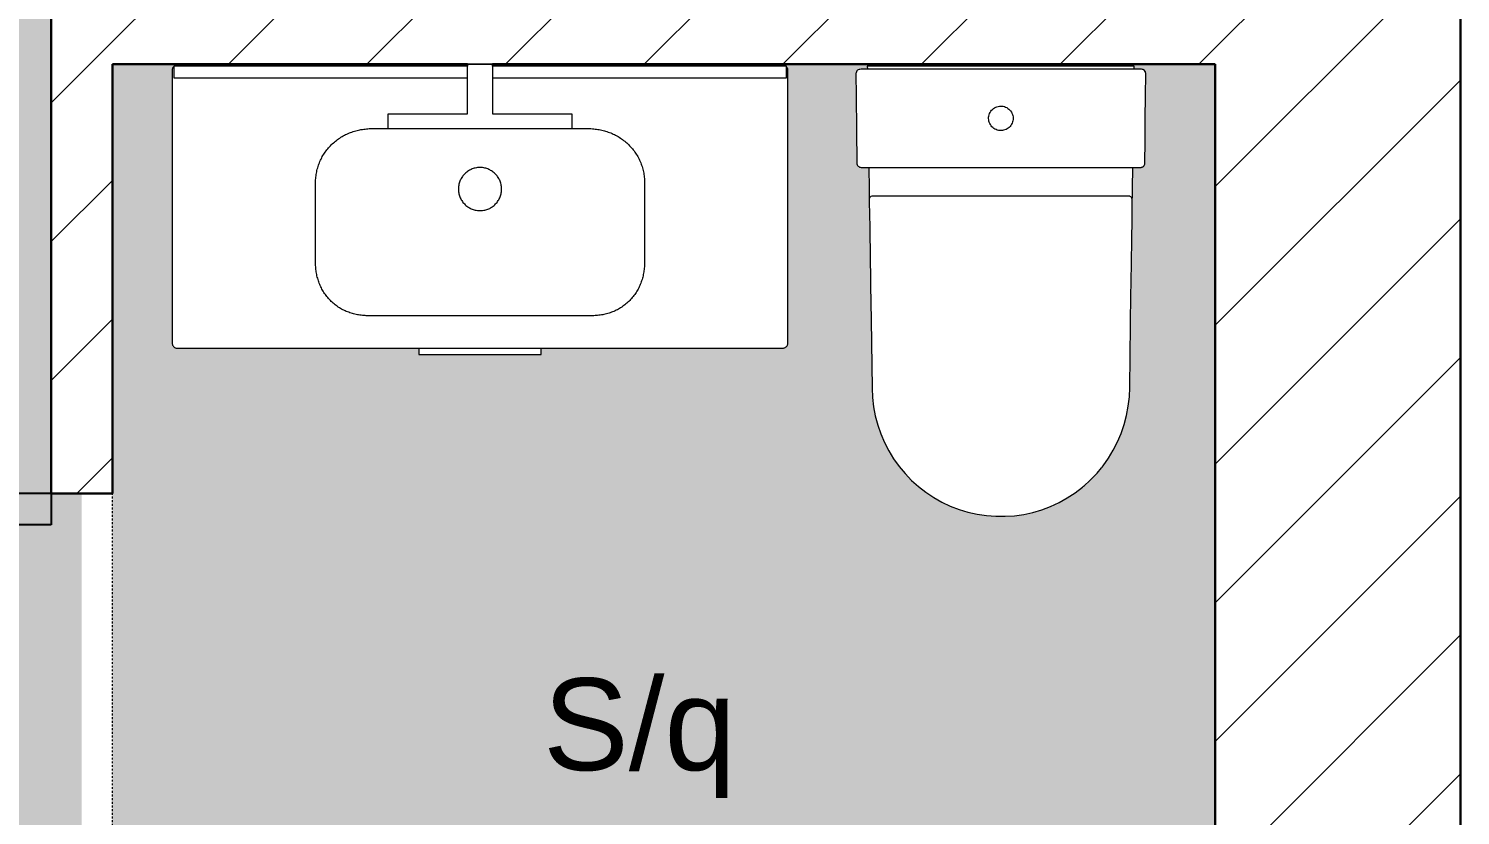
# Model space of a CAD drawing. Header units: millimetres. Extents: x 1680 to 166026, y 35966 to 91121.
# Drawn here: x 101832 to 104169, y 58314 to 59597 of the extents above; entities that cross this region are included whole.
import ezdxf

# ---------------------------------------------------------------- set-up
doc = ezdxf.new("R2010")
doc.units = ezdxf.units.MM
for name, pattern in [('Aligning Line', [6, 3, -3]), ('Dash', [6, 3, -3]), ('IMPORT-ACAD_ISO03W100', [762, 304.8, -457.2])]:
    doc.linetypes.add(name, pattern=pattern)
for name, color, linetype, lineweight in [('A-AREA', 32, 'Continuous', 18), ('A-AREA-IDEN', 7, 'Continuous', 9), ('A-AREA-PATT', 32, 'Continuous', 18), ('A-DETL-GENF', 252, 'Continuous', 18), ('A-DOOR', 31, 'Continuous', 18), ('A-GENM', 13, 'Continuous', 18), ('A-WALL', 255, 'Continuous', 18), ('A-WALL-PATT', 111, 'Continuous', 50), ('P-SANR-FIXT', 252, 'Continuous', 18)]:
    doc.layers.add(name, color=color, linetype=linetype, lineweight=lineweight)
doc.styles.add('Arial', font='arial.ttf', dxfattribs={"height": 150})
pattern_1 = [(45, (69924.02, 59888.87), (-113.1371, 113.1371), [])]

# ---------------------------------------------------------------- blocks, each defined once
blk = doc.blocks.new('M_Single-Flush - 800 x 2100-239712-mebel yerləşmə planı')
at = {"layer": 'A-DOOR', "lineweight": 25}
for p, q in [((349, 50), (349, 850.1)), ((400, 850.1), (349, 850.1)), ((400, 50), (400, 850.1)), ((400, 50), (349, 50))]:
    blk.add_line(p, q, dxfattribs=at)
at = {"layer": 'A-DOOR'}
blk.add_arc((400, 50), 801.7, 93.6474, 180, dxfattribs=at)
blk = doc.blocks.new('Sanitary_Toilets_DURAVIT-AG_Starck-3-Floorstanding-toilet-for-combin - Default-251284-mebel yerləşmə planı')
at = {"layer": 'A-DETL-GENF'}
for p, q in [((-236.2, 356.4), (-236.4, 354.9)), ((-236.2, 356.4), (-236.4, 354.9)), ((-236.4, 354.9), (-236, 318.3)), ((-236.4, 354.9), (-236, 318.3)), ((-235.7, 357.9), (-236.2, 356.4)), ((-235.7, 357.9), (-236.2, 356.4)), ((-234.9, 359.2), (-235.7, 357.9)), ((-234.9, 359.2), (-235.7, 357.9)), ((-233.8, 360.3), (-234.9, 359.2)), ((-233.8, 360.3), (-234.9, 359.2)), ((-232.6, 361.1), (-233.8, 360.3)), ((-232.6, 361.1), (-233.8, 360.3)), ((-231.4, 361.6), (-232.6, 361.1)), ((-231.4, 361.6), (-232.6, 361.1)), ((-230.2, 361.8), (-231.4, 361.6)), ((-230.2, 361.8), (-231.4, 361.6)), ((-228.1, 361.9), (-230.2, 361.8)), ((-228.1, 361.9), (-230.2, 361.8)), ((-217.8, 361.9), (-228.1, 361.9)), ((227.6, 361.9), (-228.1, 361.9)), ((217.9, 366.9), (-217.9, 366.9)), ((-217.9, 366.9), (-217.8, 361.9)), ((217.8, 361.9), (217.9, 366.9)), ((227.6, 361.9), (217.8, 361.9)), ((228.6, 361.9), (227.6, 361.9)), ((228.6, 361.9), (227.6, 361.9)), ((229.6, 361.9), (228.6, 361.9)), ((229.6, 361.9), (228.6, 361.9)), ((231.4, 361.6), (229.6, 361.9)), ((231.4, 361.6), (229.6, 361.9)), ((232.2, 361.3), (231.4, 361.6)), ((232.2, 361.3), (231.4, 361.6)), ((233.1, 360.9), (232.2, 361.3)), ((233.1, 360.9), (232.2, 361.3)), ((234.5, 359.8), (233.1, 360.9)), ((234.5, 359.8), (233.1, 360.9)), ((235.6, 358.3), (234.5, 359.8)), ((235.6, 358.3), (234.5, 359.8)), ((236, 357.6), (235.6, 358.3)), ((236, 357.6), (235.6, 358.3)), ((236.3, 356.6), (236, 357.6)), ((236.3, 356.6), (236, 357.6)), ((236.2, 318.3), (236.5, 354.8)), ((236.2, 318.3), (236.5, 354.8)), ((236.5, 354.8), (236.3, 356.6)), ((236.5, 354.8), (236.3, 356.6)), ((-236, 318.3), (-235.9, 300.1)), ((-236, 318.3), (-235.9, 300.1)), ((235.8, 281.8), (236.2, 318.3)), ((235.8, 281.8), (236.2, 318.3)), ((-235.9, 300.1), (-235.7, 281.8)), ((-235.9, 300.1), (-235.7, 281.8)), ((-235.7, 281.8), (-235.5, 263.6)), ((-235.7, 281.8), (-235.5, 263.6)), ((-19.9, 283.6), (-19.6, 285.7)), ((-19.9, 281.6), (-19.9, 283.6)), ((-19.8, 279.5), (-19.9, 281.6)), ((-19.6, 285.7), (-19.1, 287.7)), ((-19.1, 287.7), (-18.3, 289.7)), ((-18.3, 289.7), (-17.4, 291.6)), ((-17.4, 291.6), (-16.3, 293.4)), ((-16.3, 293.4), (-15, 295)), ((-15, 295), (-13.6, 296.5)), ((-13.6, 296.5), (-12, 297.9)), ((-12, 297.9), (-10.2, 299)), ((-10.2, 299), (-8.4, 300)), ((-8.4, 300), (-6.4, 300.8)), ((-6.4, 300.8), (-4.4, 301.4)), ((-4.4, 301.4), (-2.4, 301.7)), ((-2.4, 301.7), (-0.3, 301.9)), ((-0.3, 301.9), (1.8, 301.8)), ((1.8, 301.8), (3.9, 301.5)), ((3.9, 301.5), (5.9, 301)), ((5.9, 301), (7.9, 300.3)), ((7.9, 300.3), (9.8, 299.4)), ((9.8, 299.4), (11.6, 298.2)), ((11.6, 298.2), (13.2, 296.9)), ((13.2, 296.9), (14.7, 295.5)), ((14.7, 295.5), (16, 293.9)), ((16, 293.9), (17.2, 292.1)), ((17.2, 292.1), (18.2, 290.3)), ((18.2, 290.3), (19, 288.4)), ((19, 288.4), (19.5, 286.3)), ((19.5, 286.3), (19.9, 284.3)), ((19.9, 284.3), (20.1, 282.2)), ((20.1, 282.2), (20, 280.1)), ((235.4, 245.3), (235.8, 281.8)), ((235.4, 245.3), (235.8, 281.8)), ((-235.5, 263.6), (-235.3, 245.4)), ((-235.5, 263.6), (-235.3, 245.4)), ((-19.4, 277.4), (-19.8, 279.5)), ((-18.9, 275.4), (-19.4, 277.4)), ((-18.1, 273.4), (-18.9, 275.4)), ((-17.1, 271.6), (-18.1, 273.4)), ((-15.9, 269.9), (-17.1, 271.6)), ((-14.6, 268.3), (-15.9, 269.9)), ((-13.1, 266.8), (-14.6, 268.3)), ((-11.4, 265.5), (-13.1, 266.8)), ((-9.7, 264.4), (-11.4, 265.5)), ((-7.8, 263.5), (-9.7, 264.4)), ((-5.8, 262.8), (-7.8, 263.5)), ((-3.8, 262.2), (-5.8, 262.8)), ((-1.7, 262), (-3.8, 262.2)), ((0.4, 261.9), (-1.7, 262)), ((2.5, 262), (0.4, 261.9)), ((4.5, 262.4), (2.5, 262)), ((6.5, 263), (4.5, 262.4)), ((8.5, 263.7), (6.5, 263)), ((10.3, 264.7), (8.5, 263.7)), ((12.1, 265.9), (10.3, 264.7)), ((13.7, 267.2), (12.1, 265.9)), ((15.1, 268.7), (13.7, 267.2)), ((16.4, 270.4), (15.1, 268.7)), ((17.5, 272.2), (16.4, 270.4)), ((18.5, 274), (17.5, 272.2)), ((19.2, 276), (18.5, 274)), ((19.7, 278), (19.2, 276)), ((20, 280.1), (19.7, 278)), ((-235.3, 245.4), (-235.2, 227.1)), ((-235.3, 245.4), (-235.2, 227.1)), ((235.1, 208.7), (235.4, 245.3)), ((235.1, 208.7), (235.4, 245.3)), ((-235.2, 227.1), (-235, 208.9)), ((-235.2, 227.1), (-235, 208.9)), ((-235, 208.9), (-234.9, 207.5)), ((-235, 208.9), (-234.9, 207.5)), ((-234.9, 207.5), (-234.4, 206.2)), ((-234.9, 207.5), (-234.4, 206.2)), ((-234.4, 206.2), (-233.8, 205)), ((-234.4, 206.2), (-233.8, 205)), ((-233.8, 205), (-232.9, 203.9)), ((-233.8, 205), (-232.9, 203.9)), ((-232.9, 203.9), (-231.9, 203.1)), ((-232.9, 203.9), (-231.9, 203.1)), ((-231.9, 203.1), (-230.7, 202.5)), ((-231.9, 203.1), (-230.7, 202.5)), ((-230.7, 202.5), (-229.4, 202.1)), ((-230.7, 202.5), (-229.4, 202.1)), ((-229.4, 202.1), (-228, 201.9)), ((-229.4, 202.1), (-228, 201.9)), ((-228, 201.9), (-215.4, 201.9)), ((-228, 201.9), (-210.1, 201.9)), ((-215.4, 201.9), (-215.3, 194)), ((-215.3, 194), (-215.2, 191.9)), ((-215.2, 191.9), (-215, 176.8)), ((-210.1, 201.9), (-207.4, 201.9)), ((-207.4, 201.9), (-198.6, 201.9)), ((-198.6, 201.9), (-171.1, 201.9)), ((-171.1, 201.9), (-85.6, 201.9)), ((-85.6, 201.9), (-69.1, 201.9)), ((-69.1, 201.9), (-13.6, 201.9)), ((-13.6, 201.9), (0, 201.9)), ((0, 201.9), (76.5, 201.9)), ((76.5, 201.9), (85.6, 201.8)), ((85.6, 201.8), (114.2, 201.8)), ((114.2, 201.8), (137.3, 201.8)), ((137.3, 201.8), (225.9, 201.8)), ((215.2, 186.3), (215.3, 193.1)), ((215.3, 198.2), (215.4, 201.8)), ((215.3, 196.6), (215.3, 198.2)), ((215.3, 194), (215.3, 196.6)), ((215.3, 193.1), (215.3, 194)), ((215.4, 201.8), (225.9, 201.8)), ((225.9, 201.8), (227.1, 201.8)), ((225.9, 201.8), (227.1, 201.8)), ((227.1, 201.8), (228.1, 201.8)), ((227.1, 201.8), (228.1, 201.8)), ((228.1, 201.8), (228.9, 201.9)), ((228.1, 201.8), (228.9, 201.9)), ((228.9, 201.9), (229.7, 202)), ((228.9, 201.9), (229.7, 202)), ((229.7, 202), (230.5, 202.3)), ((229.7, 202), (230.5, 202.3)), ((230.5, 202.3), (231.3, 202.6)), ((230.5, 202.3), (231.3, 202.6)), ((231.3, 202.6), (232, 203)), ((231.3, 202.6), (232, 203)), ((232, 203), (232.7, 203.5)), ((232, 203), (232.7, 203.5)), ((232.7, 203.5), (233.3, 204.1)), ((232.7, 203.5), (233.3, 204.1)), ((233.3, 204.1), (233.8, 204.8)), ((233.3, 204.1), (233.8, 204.8)), ((233.8, 204.8), (234.2, 205.5)), ((233.8, 204.8), (234.2, 205.5)), ((234.2, 205.5), (234.6, 206.3)), ((234.2, 205.5), (234.6, 206.3)), ((234.6, 206.3), (234.8, 207.1)), ((234.6, 206.3), (234.8, 207.1)), ((234.8, 207.1), (235, 207.9)), ((234.8, 207.1), (235, 207.9)), ((235, 207.9), (235.1, 208.7)), ((235, 207.9), (235.1, 208.7)), ((-215, 176.8), (-214.8, 151)), ((214.2, 120.7), (215.1, 182.6)), ((215.1, 182.6), (215.2, 186.3)), ((-214.8, 151), (-214.9, 150)), ((-214.8, 151), (-214.9, 150)), ((-214.9, 150), (-214.9, 148.9)), ((-214.9, 150), (-214.9, 148.9)), ((-214.9, 148.9), (-214.8, 141.8)), ((-214.9, 148.9), (-214.8, 141.8)), ((-214.6, 151.8), (-214.8, 151)), ((-214.8, 141.8), (-214.7, 139.9)), ((-214.8, 141.8), (-214.7, 139.9)), ((-214, 152.9), (-214.6, 151.8)), ((-213.4, 153.5), (-214, 152.9)), ((-212.2, 154.5), (-213.4, 153.5)), ((-210.7, 154.9), (-212.2, 154.5)), ((-140, 155), (-210.7, 154.9)), ((-105.1, 155), (-140, 155)), ((-0.3, 154.9), (-105.1, 155)), ((105.1, 154.9), (-0.3, 154.9)), ((139.4, 154.9), (105.1, 154.9)), ((209.3, 154.8), (139.4, 154.9)), ((210.4, 154.7), (209.3, 154.8)), ((211.2, 154.5), (210.4, 154.7)), ((212.3, 153.9), (211.2, 154.5)), ((213.4, 152.8), (212.3, 153.9)), ((214.1, 151.5), (213.4, 152.8)), ((214.6, 150.2), (214.1, 151.5)), ((214.2, 120.7), (214.6, 150.2)), ((-214.7, 139.9), (-214.6, 131.1)), ((-214.7, 139.9), (-214.6, 131.1)), ((-214.6, 131.1), (-214, 98.2)), ((-214.6, 131.1), (-214, 98.2)), ((213.6, 79.9), (214.2, 120.7)), ((213.6, 79.9), (214.2, 120.7)), ((-214, 98.2), (-212.6, 16.6)), ((-214, 98.2), (-212.6, 16.6)), ((213.1, 50.8), (213.6, 79.9)), ((213.1, 50.8), (213.6, 79.9)), ((212.6, 11.6), (213.1, 50.8)), ((212.6, 11.6), (213.1, 50.8)), ((-212.6, 16.6), (-212.5, 9.3)), ((-212.6, 16.6), (-212.5, 9.3)), ((-212.5, 9.3), (-211.7, -46.5)), ((-212.5, 9.3), (-211.7, -46.5)), ((212.4, -3.7), (212.6, 11.6)), ((212.4, -3.7), (212.6, 11.6)), ((211.7, -54.9), (212.4, -3.7)), ((211.7, -54.9), (212.4, -3.7)), ((-211.7, -46.5), (-210, -158.1)), ((-211.7, -46.5), (-210, -158.1)), ((210.4, -157.2), (211.7, -54.9)), ((210.4, -157.2), (211.7, -54.9)), ((-210, -158.1), (-209.4, -173.4)), ((-210, -158.1), (-209.4, -173.4)), ((209.8, -172.5), (210.4, -157.2)), ((209.8, -172.5), (210.4, -157.2)), ((-209.4, -173.4), (-207.7, -188.6)), ((-209.4, -173.4), (-207.7, -188.6)), ((208.1, -187.7), (209.8, -172.5)), ((208.1, -187.7), (209.8, -172.5)), ((-207.7, -188.6), (-204.9, -203.6)), ((-207.7, -188.6), (-204.9, -203.6)), ((-204.9, -203.6), (-201, -218.3)), ((-204.9, -203.6), (-201, -218.3)), ((201.5, -217.5), (205.4, -202.7)), ((201.5, -217.5), (205.4, -202.7)), ((205.4, -202.7), (208.1, -187.7)), ((205.4, -202.7), (208.1, -187.7)), ((-201, -218.3), (-196, -232.8)), ((-201, -218.3), (-196, -232.8)), ((-196, -232.8), (-190, -246.8)), ((-196, -232.8), (-190, -246.8)), ((190.6, -246), (196.6, -231.9)), ((190.6, -246), (196.6, -231.9)), ((196.6, -231.9), (201.5, -217.5)), ((196.6, -231.9), (201.5, -217.5)), ((-190, -246.8), (-183, -260.4)), ((-190, -246.8), (-183, -260.4)), ((183.6, -259.6), (190.6, -246)), ((183.6, -259.6), (190.6, -246)), ((-183, -260.4), (-175, -273.4)), ((-183, -260.4), (-175, -273.4)), ((-175, -273.4), (-166.1, -285.8)), ((-175, -273.4), (-166.1, -285.8)), ((166.8, -285), (175.7, -272.6)), ((166.8, -285), (175.7, -272.6)), ((175.7, -272.6), (183.6, -259.6)), ((175.7, -272.6), (183.6, -259.6)), ((-166.1, -285.8), (-156.3, -297.6)), ((-166.1, -285.8), (-156.3, -297.6)), ((-156.3, -297.6), (-145.7, -308.6)), ((-156.3, -297.6), (-145.7, -308.6)), ((146.5, -307.8), (151.1, -303)), ((146.5, -307.8), (151.1, -303)), ((151.1, -303), (155.4, -298.6)), ((151.1, -303), (155.4, -298.6)), ((155.4, -298.6), (156, -297.9)), ((155.4, -298.6), (156, -297.9)), ((156, -297.9), (157.1, -296.8)), ((156, -297.9), (157.1, -296.8)), ((157.1, -296.8), (164.3, -288.1)), ((157.1, -296.8), (164.3, -288.1)), ((164.3, -288.1), (165.3, -286.9)), ((164.3, -288.1), (165.3, -286.9)), ((165.3, -286.9), (166.8, -285)), ((165.3, -286.9), (166.8, -285)), ((-145.7, -308.6), (-134.4, -318.7)), ((-145.7, -308.6), (-134.4, -318.7)), ((-134.4, -318.7), (-122.3, -328.1)), ((-134.4, -318.7), (-122.3, -328.1)), ((121.2, -328.9), (133.3, -319.6)), ((121.2, -328.9), (133.3, -319.6)), ((133.3, -319.6), (134.9, -318.2)), ((133.3, -319.6), (134.9, -318.2)), ((134.9, -318.2), (136.5, -316.8)), ((134.9, -318.2), (136.5, -316.8)), ((136.5, -316.8), (144.7, -309.5)), ((136.5, -316.8), (144.7, -309.5)), ((144.7, -309.5), (145.8, -308.4)), ((144.7, -309.5), (145.8, -308.4)), ((145.8, -308.4), (146.5, -307.8)), ((145.8, -308.4), (146.5, -307.8)), ((-122.3, -328.1), (-109.5, -336.5)), ((-122.3, -328.1), (-109.5, -336.5)), ((-109.5, -336.5), (-96.2, -344)), ((-109.5, -336.5), (-96.2, -344)), ((-96.2, -344), (-82.4, -350.5)), ((-96.2, -344), (-82.4, -350.5)), ((-82.4, -350.5), (-68.2, -356)), ((-82.4, -350.5), (-68.2, -356)), ((81.2, -351), (95, -344.6)), ((81.2, -351), (95, -344.6)), ((95, -344.6), (108.4, -337.2)), ((95, -344.6), (108.4, -337.2)), ((108.4, -337.2), (121.2, -328.9)), ((108.4, -337.2), (121.2, -328.9)), ((-68.2, -356), (-53.6, -360.4)), ((-68.2, -356), (-53.6, -360.4)), ((-53.6, -360.4), (-38.7, -363.8)), ((-53.6, -360.4), (-38.7, -363.8)), ((-38.7, -363.8), (-23.5, -366)), ((-38.7, -363.8), (-23.5, -366)), ((-23.5, -366), (-8.3, -367.2)), ((-23.5, -366), (-8.3, -367.2)), ((-8.3, -367.2), (6.9, -367.2)), ((-8.3, -367.2), (6.9, -367.2)), ((6.9, -367.2), (22.2, -366.2)), ((6.9, -367.2), (22.2, -366.2)), ((22.2, -366.2), (37.3, -364)), ((22.2, -366.2), (37.3, -364)), ((37.3, -364), (52.2, -360.8)), ((37.3, -364), (52.2, -360.8)), ((52.2, -360.8), (66.9, -356.4)), ((52.2, -360.8), (66.9, -356.4)), ((66.9, -356.4), (81.2, -351)), ((66.9, -356.4), (81.2, -351))]:
    blk.add_line(p, q, dxfattribs=at)
blk = doc.blocks.new('Sanitary_Compound-Units_Roca_VICTORIA-BASIC-Pack-1005-base-unit-with-two-drawers-basin-mirror-and-LED-wall-light - 806 - Gloss white-255379-mebel yerləşmə planı')
at = {"layer": 'A-DETL-GENF'}
for p, q in [((-502.4, -7.7), (-502.5, -8.6)), ((-502.5, -8.6), (-502.5, -9.7)), ((-502.5, -9.7), (-502.5, -452.9)), ((-502.1, -6.8), (-502.4, -7.7)), ((-501.8, -6), (-502.1, -6.8)), ((-501.4, -5.2), (-501.8, -6)), ((-500.8, -4.6), (-501.4, -5.2)), ((-500, -4), (-500.8, -4.6)), ((-500, -2.9), (-500, -12.4)), ((-20.5, -2.9), (-500, -2.9)), ((-500, -2.9), (-500, -4)), ((-500, -12.4), (-500, -21.9)), ((-500, -21.9), (-160.2, -21.9)), ((-160.2, -21.9), (-20.5, -21.9)), ((-20.5, 0), (20.2, 0)), ((-20.5, -80.9), (-20.5, 0)), ((20.2, 0), (-20.5, 0)), ((-20.5, 0), (-20.5, -2.9)), ((20.2, 0), (20.2, -80.9)), ((20.2, -2.9), (20.2, 0)), ((500.1, -2.9), (20.2, -2.9)), ((20.2, -21.9), (160.2, -21.9)), ((160.2, -21.9), (500.1, -21.9)), ((500.1, -12.4), (500.1, -2.9)), ((500.1, -4.1), (500.1, -2.9)), ((501, -4.8), (500.1, -4.1)), ((500.1, -21.9), (500.1, -12.4)), ((501.5, -5.5), (501, -4.8)), ((501.9, -6.2), (501.5, -5.5)), ((502.2, -7.1), (501.9, -6.2)), ((502.4, -7.9), (502.2, -7.1)), ((502.5, -8.8), (502.4, -7.9)), ((502.5, -9.7), (502.5, -8.8)), ((502.5, -453.4), (502.5, -9.7)), ((-150, -80.9), (-20.5, -80.9)), ((-150, -104.8), (-150, -80.9)), ((20.2, -80.9), (149.7, -80.9)), ((149.7, -80.9), (149.7, -104.8)), ((-225.2, -117.9), (-223.3, -116.8)), ((-223.3, -116.8), (-221.3, -115.7)), ((-221.3, -115.7), (-219.4, -114.7)), ((-219.4, -114.7), (-217.4, -113.8)), ((-217.4, -113.8), (-215.4, -112.9)), ((-215.4, -112.9), (-213.3, -112)), ((-213.3, -112), (-211.3, -111.2)), ((-211.3, -111.2), (-209.2, -110.4)), ((-209.2, -110.4), (-207.1, -109.7)), ((-207.1, -109.7), (-205, -109)), ((-205, -109), (-202.9, -108.4)), ((-202.9, -108.4), (-200.7, -107.9)), ((-200.7, -107.9), (-198.6, -107.3)), ((-198.6, -107.3), (-196.4, -106.9)), ((-196.4, -106.9), (-194.3, -106.4)), ((-194.3, -106.4), (-192.1, -106.1)), ((-192.1, -106.1), (-189.9, -105.7)), ((-189.9, -105.7), (-187.7, -105.5)), ((-187.7, -105.5), (-185.5, -105.2)), ((-185.5, -105.2), (-183.3, -105)), ((-183.3, -105), (-181.1, -104.9)), ((-181.1, -104.9), (-178.9, -104.8)), ((-178.9, -104.8), (-176.7, -104.8)), ((-176.7, -104.8), (176.7, -104.8)), ((176.7, -104.8), (178.9, -104.8)), ((178.9, -104.8), (181.1, -104.9)), ((181.1, -104.9), (183.3, -105)), ((183.3, -105), (185.5, -105.2)), ((185.5, -105.2), (187.7, -105.5)), ((187.7, -105.5), (189.9, -105.7)), ((189.9, -105.7), (192.1, -106.1)), ((192.1, -106.1), (194.3, -106.4)), ((194.3, -106.4), (196.5, -106.9)), ((196.5, -106.9), (198.6, -107.3)), ((198.6, -107.3), (200.8, -107.9)), ((200.8, -107.9), (202.9, -108.4)), ((202.9, -108.4), (205, -109)), ((205, -109), (207.1, -109.7)), ((207.1, -109.7), (209.2, -110.4)), ((209.2, -110.4), (211.3, -111.2)), ((211.3, -111.2), (213.3, -112)), ((213.3, -112), (215.4, -112.9)), ((215.4, -112.9), (217.4, -113.8)), ((217.4, -113.8), (219.4, -114.7)), ((219.4, -114.7), (221.3, -115.7)), ((221.3, -115.7), (223.3, -116.8)), ((223.3, -116.8), (225.2, -117.9)), ((-251.4, -141.3), (-250, -139.6)), ((-250, -139.6), (-248.6, -137.9)), ((-248.6, -137.9), (-247.2, -136.2)), ((-247.2, -136.2), (-245.7, -134.5)), ((-245.7, -134.5), (-244.2, -132.9)), ((-244.2, -132.9), (-242.7, -131.3)), ((-242.7, -131.3), (-241.1, -129.8)), ((-241.1, -129.8), (-239.4, -128.3)), ((-239.4, -128.3), (-237.8, -126.9)), ((-237.8, -126.9), (-236.1, -125.4)), ((-236.1, -125.4), (-234.3, -124.1)), ((-234.3, -124.1), (-232.6, -122.7)), ((-232.6, -122.7), (-230.8, -121.5)), ((-230.8, -121.5), (-228.9, -120.2)), ((-228.9, -120.2), (-227.1, -119)), ((-227.1, -119), (-225.2, -117.9)), ((225.2, -117.9), (227.1, -119)), ((227.1, -119), (229, -120.2)), ((229, -120.2), (230.8, -121.5)), ((230.8, -121.5), (232.6, -122.7)), ((232.6, -122.7), (234.4, -124.1)), ((234.4, -124.1), (236.1, -125.4)), ((236.1, -125.4), (237.8, -126.9)), ((237.8, -126.9), (239.5, -128.3)), ((239.5, -128.3), (241.1, -129.8)), ((241.1, -129.8), (242.7, -131.3)), ((242.7, -131.3), (244.2, -132.9)), ((244.2, -132.9), (245.7, -134.5)), ((245.7, -134.5), (247.2, -136.2)), ((247.2, -136.2), (248.7, -137.9)), ((248.7, -137.9), (250, -139.6)), ((250, -139.6), (251.4, -141.3)), ((-263.7, -164.7), (-262.9, -162.6)), ((-262.9, -162.6), (-262.2, -160.5)), ((-262.2, -160.5), (-261.3, -158.5)), ((-261.3, -158.5), (-260.4, -156.5)), ((-260.4, -156.5), (-259.4, -154.5)), ((-259.4, -154.5), (-258.4, -152.5)), ((-258.4, -152.5), (-257.4, -150.6)), ((-257.4, -150.6), (-256.3, -148.7)), ((-256.3, -148.7), (-255.1, -146.8)), ((-255.1, -146.8), (-253.9, -144.9)), ((-253.9, -144.9), (-252.7, -143.1)), ((-252.7, -143.1), (-251.4, -141.3)), ((251.4, -141.3), (252.7, -143.1)), ((252.7, -143.1), (253.9, -144.9)), ((253.9, -144.9), (255.1, -146.8)), ((255.1, -146.8), (256.3, -148.7)), ((256.3, -148.7), (257.4, -150.6)), ((257.4, -150.6), (258.5, -152.5)), ((258.5, -152.5), (259.5, -154.5)), ((259.5, -154.5), (260.4, -156.5)), ((260.4, -156.5), (261.3, -158.5)), ((261.3, -158.5), (262.2, -160.5)), ((262.2, -160.5), (263, -162.6)), ((263, -162.6), (263.7, -164.7)), ((-268.3, -188.5), (-268.2, -186.2)), ((-268.2, -186.2), (-268, -184)), ((-268, -184), (-267.7, -181.8)), ((-267.7, -181.8), (-267.4, -179.7)), ((-267.4, -179.7), (-267, -177.5)), ((-267, -177.5), (-266.6, -175.3)), ((-266.6, -175.3), (-266.1, -173.2)), ((-266.1, -173.2), (-265.6, -171)), ((-265.6, -171), (-265, -168.9)), ((-265, -168.9), (-264.4, -166.8)), ((-264.4, -166.8), (-263.7, -164.7)), ((-30.6, -186.1), (-31.4, -187.6)), ((-29.7, -184.6), (-30.6, -186.1)), ((-28.8, -183.2), (-29.7, -184.6)), ((-27.8, -181.8), (-28.8, -183.2)), ((-26.7, -180.4), (-27.8, -181.8)), ((-25.5, -179.2), (-26.7, -180.4)), ((-24.3, -177.9), (-25.5, -179.2)), ((-23, -176.8), (-24.3, -177.9)), ((-21.7, -175.7), (-23, -176.8)), ((-20.3, -174.7), (-21.7, -175.7)), ((-18.8, -173.7), (-20.3, -174.7)), ((-17.4, -172.8), (-18.8, -173.7)), ((-15.8, -172), (-17.4, -172.8)), ((-14.3, -171.3), (-15.8, -172)), ((-12.7, -170.6), (-14.3, -171.3)), ((-11, -170.1), (-12.7, -170.6)), ((-9.4, -169.5), (-11, -170.1)), ((-7.7, -169.1), (-9.4, -169.5)), ((-6, -168.8), (-7.7, -169.1)), ((-4.3, -168.5), (-6, -168.8)), ((-2.6, -168.3), (-4.3, -168.5)), ((-0.9, -168.3), (-2.6, -168.3)), ((0.8, -168.3), (-0.9, -168.3)), ((2.6, -168.4), (0.8, -168.3)), ((4.3, -168.5), (2.6, -168.4)), ((6, -168.8), (4.3, -168.5)), ((7.7, -169.1), (6, -168.8)), ((9.4, -169.6), (7.7, -169.1)), ((11, -170.1), (9.4, -169.6)), ((12.6, -170.7), (11, -170.1)), ((14.2, -171.3), (12.6, -170.7)), ((15.8, -172.1), (14.2, -171.3)), ((17.3, -172.9), (15.8, -172.1)), ((18.8, -173.7), (17.3, -172.9)), ((20.2, -174.7), (18.8, -173.7)), ((21.6, -175.7), (20.2, -174.7)), ((23, -176.8), (21.6, -175.7)), ((24.3, -178), (23, -176.8)), ((25.5, -179.2), (24.3, -178)), ((26.6, -180.5), (25.5, -179.2)), ((27.7, -181.8), (26.6, -180.5)), ((28.7, -183.2), (27.7, -181.8)), ((29.7, -184.6), (28.7, -183.2)), ((30.6, -186.1), (29.7, -184.6)), ((31.4, -187.7), (30.6, -186.1)), ((263.7, -164.7), (264.4, -166.8)), ((264.4, -166.8), (265, -168.9)), ((265, -168.9), (265.6, -171)), ((265.6, -171), (266.2, -173.2)), ((266.2, -173.2), (266.6, -175.3)), ((266.6, -175.3), (267.1, -177.5)), ((267.1, -177.5), (267.4, -179.7)), ((267.4, -179.7), (267.7, -181.8)), ((267.7, -181.8), (268, -184)), ((268, -184), (268.2, -186.2)), ((268.2, -186.2), (268.4, -188.5)), ((-268.5, -192.9), (-268.4, -190.7)), ((-268.5, -324), (-268.5, -192.9)), ((-268.4, -190.7), (-268.3, -188.5)), ((-35.1, -200.8), (-35.2, -202.6)), ((-35.2, -202.6), (-35.2, -204.3)), ((-35.2, -204.3), (-35.2, -206)), ((-35.2, -206), (-35, -207.7)), ((-35, -199.1), (-35.1, -200.8)), ((-34.7, -197.4), (-35, -199.1)), ((-35, -207.7), (-34.7, -209.4)), ((-34.4, -195.7), (-34.7, -197.4)), ((-34.7, -209.4), (-34.4, -211.1)), ((-33.9, -194.1), (-34.4, -195.7)), ((-33.4, -192.4), (-33.9, -194.1)), ((-32.8, -190.8), (-33.4, -192.4)), ((-32.2, -189.2), (-32.8, -190.8)), ((-31.4, -187.6), (-32.2, -189.2)), ((32.1, -189.2), (31.4, -187.7)), ((32.8, -190.8), (32.1, -189.2)), ((33.4, -192.4), (32.8, -190.8)), ((33.9, -194.1), (33.4, -192.4)), ((34.3, -195.8), (33.9, -194.1)), ((34.6, -197.5), (34.3, -195.8)), ((34.3, -211.2), (34.6, -209.5)), ((34.9, -199.2), (34.6, -197.5)), ((34.6, -209.5), (34.9, -207.8)), ((35.1, -200.9), (34.9, -199.2)), ((34.9, -207.8), (35.1, -206.1)), ((35.2, -202.6), (35.1, -200.9)), ((35.1, -206.1), (35.2, -204.3)), ((35.2, -204.3), (35.2, -202.6)), ((268.4, -188.5), (268.5, -190.7)), ((268.5, -190.7), (268.5, -192.9)), ((268.5, -192.9), (268.5, -324)), ((-34.4, -211.1), (-33.9, -212.8)), ((-33.9, -212.8), (-33.4, -214.5)), ((-33.4, -214.5), (-32.9, -216.1)), ((-32.9, -216.1), (-32.2, -217.7)), ((-32.2, -217.7), (-31.5, -219.2)), ((-31.5, -219.2), (-30.6, -220.8)), ((-30.6, -220.8), (-29.8, -222.3)), ((-29.8, -222.3), (-28.8, -223.7)), ((-28.8, -223.7), (-27.8, -225.1)), ((-27.8, -225.1), (-26.7, -226.4)), ((-26.7, -226.4), (-25.5, -227.7)), ((-25.5, -227.7), (-24.3, -228.9)), ((-24.3, -228.9), (-23, -230.1)), ((-23, -230.1), (-21.7, -231.2)), ((-21.7, -231.2), (-20.3, -232.2)), ((-20.3, -232.2), (-18.9, -233.1)), ((-18.9, -233.1), (-17.4, -234)), ((17.3, -234), (18.8, -233.2)), ((18.8, -233.2), (20.2, -232.2)), ((20.2, -232.2), (21.6, -231.2)), ((21.6, -231.2), (22.9, -230.1)), ((22.9, -230.1), (24.2, -229)), ((24.2, -229), (25.4, -227.7)), ((25.4, -227.7), (26.6, -226.5)), ((26.6, -226.5), (27.7, -225.1)), ((27.7, -225.1), (28.7, -223.7)), ((28.7, -223.7), (29.7, -222.3)), ((29.7, -222.3), (30.6, -220.8)), ((30.6, -220.8), (31.4, -219.3)), ((31.4, -219.3), (32.1, -217.7)), ((32.1, -217.7), (32.8, -216.1)), ((32.8, -216.1), (33.4, -214.5)), ((33.4, -214.5), (33.9, -212.8)), ((33.9, -212.8), (34.3, -211.2)), ((-17.4, -234), (-15.9, -234.8)), ((-15.9, -234.8), (-14.3, -235.6)), ((-14.3, -235.6), (-12.7, -236.2)), ((-12.7, -236.2), (-11.1, -236.8)), ((-11.1, -236.8), (-9.4, -237.3)), ((-9.4, -237.3), (-7.8, -237.8)), ((-7.8, -237.8), (-6.1, -238.1)), ((-6.1, -238.1), (-4.4, -238.4)), ((-4.4, -238.4), (-2.6, -238.5)), ((-2.6, -238.5), (-0.9, -238.6)), ((-0.9, -238.6), (0.8, -238.6)), ((0.8, -238.6), (2.5, -238.5)), ((2.5, -238.5), (4.2, -238.4)), ((4.2, -238.4), (6, -238.1)), ((6, -238.1), (7.6, -237.8)), ((7.6, -237.8), (9.3, -237.3)), ((9.3, -237.3), (11, -236.8)), ((11, -236.8), (12.6, -236.3)), ((12.6, -236.3), (14.2, -235.6)), ((14.2, -235.6), (15.8, -234.9)), ((15.8, -234.9), (17.3, -234)), ((-268.5, -326.1), (-268.5, -324)), ((-268.4, -328.2), (-268.5, -326.1)), ((268.5, -326.1), (268.4, -328.2)), ((268.5, -324), (268.5, -326.1)), ((-268.2, -330.3), (-268.4, -328.2)), ((-268.1, -332.4), (-268.2, -330.3)), ((-267.8, -334.5), (-268.1, -332.4)), ((-267.6, -336.6), (-267.8, -334.5)), ((-267.3, -338.7), (-267.6, -336.6)), ((-266.9, -340.7), (-267.3, -338.7)), ((-266.5, -342.8), (-266.9, -340.7)), ((-266.1, -344.9), (-266.5, -342.8)), ((-265.6, -346.9), (-266.1, -344.9)), ((-265, -349), (-265.6, -346.9)), ((-264.4, -351), (-265, -349)), ((265.1, -349), (264.5, -351)), ((265.6, -346.9), (265.1, -349)), ((266.1, -344.9), (265.6, -346.9)), ((266.5, -342.8), (266.1, -344.9)), ((266.9, -340.7), (266.5, -342.8)), ((267.3, -338.7), (266.9, -340.7)), ((267.6, -336.6), (267.3, -338.7)), ((267.9, -334.5), (267.6, -336.6)), ((268.1, -332.4), (267.9, -334.5)), ((268.3, -330.3), (268.1, -332.4)), ((268.4, -328.2), (268.3, -330.3)), ((-263.8, -353), (-264.4, -351)), ((-263.1, -355), (-263.8, -353)), ((-262.4, -357), (-263.1, -355)), ((-261.6, -358.9), (-262.4, -357)), ((-260.8, -360.8), (-261.6, -358.9)), ((-259.9, -362.8), (-260.8, -360.8)), ((-258.9, -364.6), (-259.9, -362.8)), ((-258, -366.5), (-258.9, -364.6)), ((-256.9, -368.4), (-258, -366.5)), ((-255.9, -370.2), (-256.9, -368.4)), ((-254.7, -372), (-255.9, -370.2)), ((-253.6, -373.7), (-254.7, -372)), ((-252.4, -375.5), (-253.6, -373.7)), ((253.6, -373.7), (252.4, -375.5)), ((254.8, -372), (253.6, -373.7)), ((255.9, -370.2), (254.8, -372)), ((257, -368.4), (255.9, -370.2)), ((258, -366.5), (257, -368.4)), ((259, -364.6), (258, -366.5)), ((259.9, -362.8), (259, -364.6)), ((260.8, -360.8), (259.9, -362.8)), ((261.6, -358.9), (260.8, -360.8)), ((262.4, -357), (261.6, -358.9)), ((263.1, -355), (262.4, -357)), ((263.8, -353), (263.1, -355)), ((264.5, -351), (263.8, -353)), ((-251.1, -377.2), (-252.4, -375.5)), ((-249.8, -378.8), (-251.1, -377.2)), ((-248.5, -380.5), (-249.8, -378.8)), ((-247.1, -382.1), (-248.5, -380.5)), ((-245.7, -383.6), (-247.1, -382.1)), ((-244.3, -385.1), (-245.7, -383.6)), ((-242.8, -386.6), (-244.3, -385.1)), ((-241.2, -388.1), (-242.8, -386.6)), ((-239.7, -389.5), (-241.2, -388.1)), ((-238, -390.8), (-239.7, -389.5)), ((-236.4, -392.2), (-238, -390.8)), ((-234.7, -393.4), (-236.4, -392.2)), ((-233, -394.7), (-234.7, -393.4)), ((-231.3, -395.9), (-233, -394.7)), ((-229.5, -397), (-231.3, -395.9)), ((-227.7, -398.1), (-229.5, -397)), ((229.5, -397), (227.7, -398.1)), ((231.3, -395.9), (229.5, -397)), ((233, -394.7), (231.3, -395.9)), ((234.8, -393.4), (233, -394.7)), ((236.4, -392.2), (234.8, -393.4)), ((238.1, -390.8), (236.4, -392.2)), ((239.7, -389.5), (238.1, -390.8)), ((241.3, -388.1), (239.7, -389.5)), ((242.8, -386.6), (241.3, -388.1)), ((244.3, -385.1), (242.8, -386.6)), ((245.7, -383.6), (244.3, -385.1)), ((247.2, -382.1), (245.7, -383.6)), ((248.5, -380.5), (247.2, -382.1)), ((249.9, -378.8), (248.5, -380.5)), ((251.2, -377.2), (249.9, -378.8)), ((252.4, -375.5), (251.2, -377.2)), ((-225.9, -399.2), (-227.7, -398.1)), ((-224, -400.2), (-225.9, -399.2)), ((-222.2, -401.1), (-224, -400.2)), ((-220.3, -402.1), (-222.2, -401.1)), ((-218.3, -402.9), (-220.3, -402.1)), ((-216.4, -403.7), (-218.3, -402.9)), ((-214.4, -404.5), (-216.4, -403.7)), ((-212.4, -405.2), (-214.4, -404.5)), ((-210.4, -405.9), (-212.4, -405.2)), ((-208.4, -406.5), (-210.4, -405.9)), ((-206.4, -407), (-208.4, -406.5)), ((-204.3, -407.5), (-206.4, -407)), ((-202.3, -408), (-204.3, -407.5)), ((-200.2, -408.4), (-202.3, -408)), ((-198.1, -408.8), (-200.2, -408.4)), ((-196.1, -409.1), (-198.1, -408.8)), ((-194, -409.4), (-196.1, -409.1)), ((-191.9, -409.6), (-194, -409.4)), ((-189.8, -409.8), (-191.9, -409.6)), ((-187.7, -409.9), (-189.8, -409.8)), ((-185.6, -410), (-187.7, -409.9)), ((-183.4, -410.1), (-185.6, -410)), ((183.5, -410.1), (-183.4, -410.1)), ((185.6, -410), (183.5, -410.1)), ((187.7, -409.9), (185.6, -410)), ((189.8, -409.8), (187.7, -409.9)), ((191.9, -409.6), (189.8, -409.8)), ((194, -409.4), (191.9, -409.6)), ((196.1, -409.1), (194, -409.4)), ((198.2, -408.8), (196.1, -409.1)), ((200.3, -408.4), (198.2, -408.8)), ((202.3, -408), (200.3, -408.4)), ((204.4, -407.5), (202.3, -408)), ((206.4, -407), (204.4, -407.5)), ((208.5, -406.5), (206.4, -407)), ((210.5, -405.9), (208.5, -406.5)), ((212.5, -405.2), (210.5, -405.9)), ((214.5, -404.5), (212.5, -405.2)), ((216.4, -403.7), (214.5, -404.5)), ((218.4, -402.9), (216.4, -403.7)), ((220.3, -402.1), (218.4, -402.9)), ((222.2, -401.1), (220.3, -402.1)), ((224.1, -400.2), (222.2, -401.1)), ((225.9, -399.2), (224.1, -400.2)), ((227.7, -398.1), (225.9, -399.2)), ((-502.5, -452.9), (-502.5, -454)), ((-502.5, -454), (-502.4, -455)), ((-502.4, -455), (-502.3, -456)), ((-502.3, -456), (-502.1, -456.9)), ((-502.1, -456.9), (-501.9, -457.8)), ((-501.9, -457.8), (-501.5, -458.6)), ((-501.5, -458.6), (-501, -459.4)), ((-501, -459.4), (-500.4, -460.1)), ((-500.4, -460.1), (-499.8, -460.8)), ((-499.8, -460.8), (-499.2, -461.3)), ((-499.2, -461.3), (-498.5, -461.8)), ((-498.5, -461.8), (-497.7, -462.2)), ((-497.7, -462.2), (-496.9, -462.5)), ((-496.9, -462.5), (-496, -462.7)), ((-496, -462.7), (-495.2, -462.8)), ((-495.2, -462.8), (-494.2, -462.9)), ((-494.2, -462.9), (-493.2, -462.9)), ((-493.2, -462.9), (-100, -462.9)), ((-100, -462.9), (0, -462.9)), ((-100, -462.9), (-100, -473.5)), ((0, -462.9), (100, -462.9)), ((100, -473.5), (100, -462.9)), ((100, -462.9), (492.5, -462.9)), ((492.5, -462.9), (493.5, -462.9)), ((493.5, -462.9), (494.5, -462.9)), ((494.5, -462.9), (495.4, -462.8)), ((495.4, -462.8), (496.3, -462.6)), ((496.3, -462.6), (497.2, -462.3)), ((497.2, -462.3), (498, -462)), ((498, -462), (498.8, -461.6)), ((498.8, -461.6), (499.5, -461)), ((499.5, -461), (500.1, -460.5)), ((500.1, -460.5), (500.7, -459.9)), ((500.7, -459.9), (501.2, -459.1)), ((501.2, -459.1), (501.6, -458.3)), ((501.6, -458.3), (501.9, -457.5)), ((501.9, -457.5), (502.2, -456.6)), ((502.2, -456.6), (502.3, -455.7)), ((502.3, -455.7), (502.4, -454.7)), ((502.4, -454.7), (502.5, -453.4)), ((-100, -473.5), (100, -473.5))]:
    blk.add_line(p, q, dxfattribs=at)

msp = doc.modelspace()

# ---------------------------------------------------------------- hatches: boundary and pattern name
at = {"layer": 'A-AREA-PATT'}
msp.add_hatch(color=253, dxfattribs=at).paths.add_polyline_path([(101765.5, 57039.1), (101868.5, 57039.1), (101868.5, 58039.1), (101918.5, 58039.1), (101918.5, 58839.1), (101868.5, 58839.1), (101868.5, 60939.1), (101978.5, 60939.1), (101978.5, 61739.1), (101868.5, 61739.1), (101868.5, 62139.1), (100968.5, 62139.1), (100968.5, 61939.1), (100408.5, 61939.1), (100408.5, 58239.1), (100358.5, 58239.1), (100358.5, 57339.1), (100408.5, 57339.1), (100408.5, 57039.1), (100511.6, 57039.1)], flags=0)
h = msp.add_hatch(color=41, dxfattribs=at)
h.paths.add_polyline_path([(103736.7, 57139.1), (103768.5, 57139.1), (103768.5, 59539.1), (102588.7, 59539.1), (102588.7, 59536.1), (103068.7, 59536.1), (103068.7, 59535), (103071, 59530.2), (103071, 59529.4), (103070.5, 59081.6), (103070.2, 59080.7), (103065.7, 59076.7), (103062.1, 59076.1), (103061, 59076.1), (102668.6, 59076.1), (102668.6, 59065.5), (102468.6, 59065.5), (102468.6, 59076.1), (102071.7, 59076.6), (102067.1, 59080.5), (102066.2, 59083.1), (102066.1, 59086.1), (102066.2, 59531.4), (102068.6, 59536.1), (102548.1, 59536.1), (102548.1, 59539.1), (101968.5, 59539.1), (101968.5, 57139.1), (103736.6, 57139.1)], flags=0)
h.paths.add_polyline_path([(103693.1, 57392.1), (103652.3, 57392.4), (103652.3, 57413), (103655.8, 57413), (103655.4, 57474.2), (103641.1, 57473.7), (103637.4, 57460.6), (103629.7, 57446.1), (103623.1, 57437.4), (103615.3, 57431.1), (103606.2, 57426.9), (103596.3, 57424.9), (103581.6, 57424.9), (103572.6, 57426.3), (103564, 57430.5), (103556.2, 57437.2), (103548.4, 57448.3), (103544.2, 57457), (103540.6, 57469.2), (103538.8, 57483), (103538.8, 57495.6), (103540.8, 57508.6), (103544.5, 57520.8), (103549.9, 57531.5), (103446.2, 57531.5), (103438.2, 57494.3), (103421.1, 57460.4), (103396, 57431.9), (103364.5, 57410.6), (103328.7, 57397.9), (103290.9, 57394.7), (103253.4, 57401.1), (103218.8, 57416.8), (103189.3, 57440.7), (103166.7, 57471.2), (103152.5, 57506.5), (103147.7, 57544.2), (103152.6, 57581.8), (103166.8, 57617.1), (103189.4, 57647.6), (103219, 57671.4), (103253.6, 57687), (103291, 57693.4), (103328.9, 57690.1), (103364.7, 57677.4), (103396.1, 57656.1), (103421.2, 57627.6), (103438.2, 57593.6), (103446.2, 57556.5), (103655.4, 57556.5), (103655.4, 57675.5), (103652, 57675.5), (103652.3, 57696.1), (103655.8, 57696.4), (103693.1, 57696.4), (103693.9, 57637), (103695.4, 57635.6), (103697.3, 57635.1), (103709.1, 57634.9), (103709.1, 57630), (103711.7, 57630), (103711.7, 57634.2), (103728.7, 57634.2), (103728.7, 57630), (103730.7, 57630), (103730.7, 57651.8), (103732.3, 57653.2), (103758.6, 57653.2), (103758.6, 57584.3), (103732.3, 57584.3), (103730.7, 57585.9), (103730.7, 57607.7), (103728.7, 57607.7), (103728.7, 57603.7), (103711.7, 57603.7), (103711.7, 57607.6), (103709.1, 57607.6), (103709.1, 57603.5), (103704.1, 57603), (103702.8, 57601.5), (103702.6, 57600.1), (103702.6, 57556.5), (103740.6, 57556.5), (103740.6, 57583.3), (103758.6, 57584), (103758.6, 57503.9), (103749.4, 57504.1), (103740.6, 57504.6), (103740.6, 57531.5), (103705.4, 57531.5), (103705.4, 57504.1), (103710.4, 57502.8), (103714.9, 57499.7), (103717.7, 57500.7), (103719.3, 57501.4), (103723.2, 57501.6), (103726.9, 57501.2), (103730, 57499.2), (103730.7, 57498.6), (103731, 57502.3), (103732.3, 57503.6), (103758.6, 57503.6), (103758.6, 57434.5), (103742.7, 57434.5), (103749.4, 57403.8), (103748.3, 57401.1), (103745.8, 57398.4), (103743.6, 57397.5), (103739.9, 57397.6), (103736.6, 57399.8), (103734.9, 57402.8), (103730.6, 57420.2), (103713.7, 57454.2), (103711.6, 57454.2), (103711.6, 57458.2), (103709.1, 57458.2), (103709.1, 57453.5), (103695.6, 57452.9), (103694.1, 57451.4), (103693.6, 57449.3), (103693.2, 57413)], flags=0)
h.paths.add_polyline_path([(103730.6, 57486.2), (103730.6, 57490.1), (103730, 57488.9)], flags=0)
h.paths.add_polyline_path([(103655.4, 57503), (103655.4, 57531.5), (103629.9, 57531.5), (103636.6, 57517.9), (103641.1, 57503.5), (103642.7, 57503.4)], flags=0)
h.paths.add_polyline_path([(103425.5, 58801.8), (103410.2, 58801.9), (103395, 58803), (103379.9, 58805.3), (103365, 58808.6), (103350.4, 58813.1), (103336.1, 58818.6), (103322.3, 58825.1), (103309, 58832.5), (103296.3, 58841), (103284.2, 58850.3), (103267.5, 58866), (103262.2, 58871.5), (103252.4, 58883.2), (103243.5, 58895.6), (103235.6, 58908.7), (103228.6, 58922.2), (103222.6, 58936.3), (103217.6, 58950.7), (103213.7, 58965.5), (103210.9, 58980.5), (103209.2, 58995.7), (103208.5, 59011.8), (103203.2, 59371), (103190.4, 59371), (103186.7, 59372.2), (103184.8, 59374), (103183.5, 59377.9), (103182.7, 59526.5), (103183.7, 59528.3), (103185.9, 59530.1), (103190.4, 59530.9), (103200.8, 59530.9), (103200.8, 59535.9), (103636.4, 59535.9), (103636.4, 59530.9), (103648.1, 59530.9), (103651.6, 59530), (103654.7, 59526.1), (103655.1, 59523.9), (103653.1, 59375.3), (103651.8, 59373.2), (103651.2, 59372.6), (103645.6, 59370.9), (103633.9, 59370.9), (103628.3, 58995.7), (103626.5, 58980.5), (103623.7, 58965.5), (103619.7, 58950.7), (103614.7, 58936.3), (103608.7, 58922.2), (103601.7, 58908.7), (103593.6, 58895.6), (103582.8, 58881), (103569.6, 58866), (103564.2, 58860.5), (103551.9, 58849.4), (103539.7, 58840.2), (103522.9, 58829.6), (103513.6, 58824.4), (103499.7, 58818), (103485.4, 58812.6), (103470.8, 58808.3), (103455.8, 58805), (103440.7, 58802.9), (103426.2, 58801.9)], flags=0)
at = {"layer": 'A-WALL-PATT', "lineweight": 18}
h = msp.add_hatch(dxfattribs=at)
h.set_pattern_fill('FP_1', color=256, style=0, pattern_type=2)
h.set_pattern_definition(pattern_1)
h.paths.add_polyline_path([(104168.5, 45899.1), (104168.5, 66299.1), (103768.5, 66299.1), (103768.5, 45899.1)], flags=0)
h = msp.add_hatch(dxfattribs=at)
h.set_pattern_fill('FP_1', color=256, style=0, pattern_type=2)
h.set_pattern_definition(pattern_1)
h.paths.add_polyline_path([(103768.5, 59539.1), (103768.5, 59759.1), (101968.5, 59759.1), (101968.5, 59539.1), (103755.1, 59539.1)], flags=0)
h = msp.add_hatch(dxfattribs=at)
h.set_pattern_fill('FP_1', color=256, style=0, pattern_type=2)
h.set_pattern_definition(pattern_1)
h.paths.add_polyline_path([(101968.5, 57039.1), (101968.5, 58039.1), (101868.5, 58039.1), (101868.5, 57039.1), (101881.6, 57039.1)], flags=0)
h.paths.add_polyline_path([(101968.5, 58839.1), (101968.5, 59649.1), (101868.5, 59649.1), (101868.5, 58839.1), (101881.6, 58839.1)], flags=0)

# ---------------------------------------------------------------- linework, layer by layer
at = {"layer": 'A-AREA', "linetype": 'Dash'}
msp.add_line((101968.5, 58039.1), (101968.5, 58839.1), dxfattribs=at)
at = {"layer": 'A-WALL', "lineweight": 30}
for p, q in [((104168.5, 45499.1), (104168.5, 66699.1)), ((101868.5, 60939.1), (101868.5, 58839.1)), ((101968.5, 58839.1), (101968.5, 59539.1)), ((101968.5, 59539.1), (102548.1, 59539.1)), ((102588.7, 59539.1), (103768.5, 59539.1)), ((103768.5, 59539.1), (103768.5, 57139.1)), ((101868.5, 58839.1), (101968.5, 58839.1))]:
    msp.add_line(p, q, dxfattribs=at)

# ---------------------------------------------------------------- block references
at = {"layer": 'A-DOOR', "linetype": 'Aligning Line', "rotation": 89.99999999999991}
msp.add_blockref('M_Single-Flush - 800 x 2100-239712-mebel yerləşmə planı', (101918.5, 58439.1), dxfattribs=at)
at = {"layer": 'A-GENM', "color": 253, "linetype": 'IMPORT-ACAD_ISO03W100'}
msp.add_blockref('Sanitary_Toilets_DURAVIT-AG_Starck-3-Floorstanding-toilet-for-combin - Default-251284-mebel yerləşmə planı', (103418.5, 59169.1), dxfattribs=at)
at = {"layer": 'P-SANR-FIXT'}
msp.add_blockref('Sanitary_Compound-Units_Roca_VICTORIA-BASIC-Pack-1005-base-unit-with-two-drawers-basin-mirror-and-LED-wall-light - 806 - Gloss white-255379-mebel yerləşmə planı', (102568.5, 59539.1), dxfattribs=at)

# ---------------------------------------------------------------- texts
at = {"layer": 'A-AREA-IDEN', "insert": (102671.5, 58537.8), "char_height": 150, "width": 388.818, "attachment_point": 1, "style": 'Arial'}
msp.add_mtext('S/q', dxfattribs=at)

doc.saveas('drawing.dxf')
